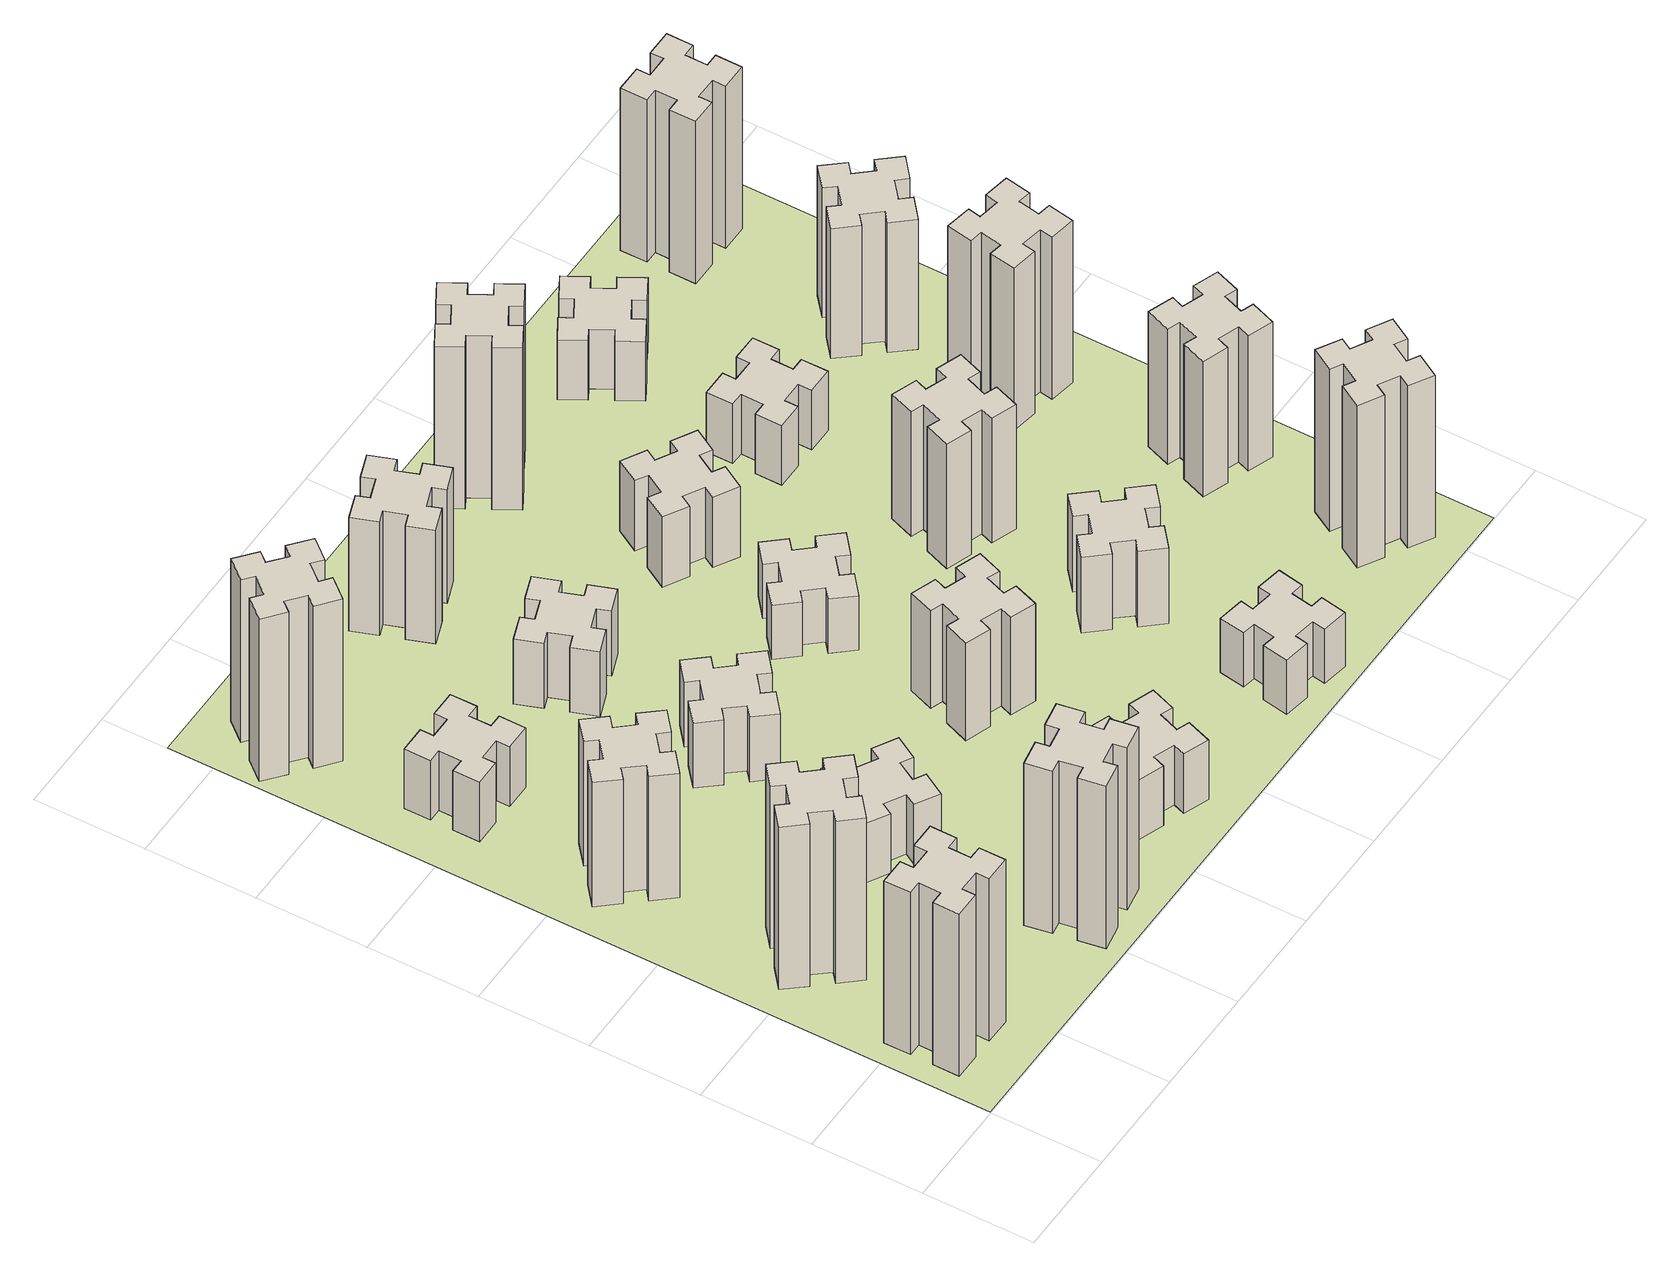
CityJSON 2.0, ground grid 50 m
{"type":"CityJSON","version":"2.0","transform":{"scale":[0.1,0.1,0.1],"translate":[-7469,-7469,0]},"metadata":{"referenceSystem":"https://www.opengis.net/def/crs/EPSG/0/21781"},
"CityObjects":{
"building1":{"type":"Building","attributes":{"class":"1000","function":"1000","usage":"1000","yearOfConstruction":2016,"roofType":"1000","measuredHeight":90,"storeysAboveGround":30,"storeysBelowGround":0},"geometry":[{"type":"Solid","lod":"1","boundaries":[[[[0,1,2,3,4,5,6,7,8,9,10,11,12,13,14,15,16,17,18,19]],[[17,16,20,21]],[[16,15,22,20]],[[15,14,23,22]],[[14,13,24,23]],[[13,12,25,24]],[[12,11,26,25]],[[11,10,27,26]],[[10,9,28,27]],[[9,8,29,28]],[[8,7,30,29]],[[7,6,31,30]],[[6,5,32,31]],[[5,4,33,32]],[[4,3,34,33]],[[3,2,35,34]],[[2,1,36,35]],[[1,0,37,36]],[[0,19,38,37]],[[19,18,39,38]],[[18,17,21,39]],[[24,25,26,27,28,29,30,31,32,33,34,35,36,37,38,39,21,20,22,23]]]]}]},
"building2":{"type":"Building","attributes":{"class":"1000","function":"1000","usage":"1000","yearOfConstruction":2016,"roofType":"1000","measuredHeight":90,"storeysAboveGround":30,"storeysBelowGround":0},"geometry":[{"type":"Solid","lod":"1","boundaries":[[[[40,41,42,43,44,45,46,47,48,49,50,51,52,53,54,55,56,57,58,59]],[[57,56,60,61]],[[56,55,62,60]],[[55,54,63,62]],[[54,53,64,63]],[[53,52,65,64]],[[52,51,66,65]],[[51,50,67,66]],[[50,49,68,67]],[[49,48,69,68]],[[48,47,70,69]],[[47,46,71,70]],[[46,45,72,71]],[[45,44,73,72]],[[44,43,74,73]],[[43,42,75,74]],[[42,41,76,75]],[[41,40,77,76]],[[40,59,78,77]],[[59,58,79,78]],[[58,57,61,79]],[[64,65,66,67,68,69,70,71,72,73,74,75,76,77,78,79,61,60,62,63]]]]}]},
"building3":{"type":"Building","attributes":{"class":"1000","function":"1000","usage":"1000","yearOfConstruction":2016,"roofType":"1000","measuredHeight":69,"storeysAboveGround":30,"storeysBelowGround":0},"geometry":[{"type":"Solid","lod":"1","boundaries":[[[[80,81,82,83,84,85,86,87,88,89,90,91,92,93,94,95,96,97,98,99]],[[97,96,100,101]],[[96,95,102,100]],[[95,94,103,102]],[[94,93,104,103]],[[93,92,105,104]],[[92,91,106,105]],[[91,90,107,106]],[[90,89,108,107]],[[89,88,109,108]],[[88,87,110,109]],[[87,86,111,110]],[[86,85,112,111]],[[85,84,113,112]],[[84,83,114,113]],[[83,82,115,114]],[[82,81,116,115]],[[81,80,117,116]],[[80,99,118,117]],[[99,98,119,118]],[[98,97,101,119]],[[104,105,106,107,108,109,110,111,112,113,114,115,116,117,118,119,101,100,102,103]]]]}]},
"building4":{"type":"Building","attributes":{"class":"1000","function":"1000","usage":"1000","yearOfConstruction":2016,"roofType":"1000","measuredHeight":33,"storeysAboveGround":30,"storeysBelowGround":0},"geometry":[{"type":"Solid","lod":"1","boundaries":[[[[120,121,122,123,124,125,126,127,128,129,130,131,132,133,134,135,136,137,138,139]],[[137,136,140,141]],[[136,135,142,140]],[[135,134,143,142]],[[134,133,144,143]],[[133,132,145,144]],[[132,131,146,145]],[[131,130,147,146]],[[130,129,148,147]],[[129,128,149,148]],[[128,127,150,149]],[[127,126,151,150]],[[126,125,152,151]],[[125,124,153,152]],[[124,123,154,153]],[[123,122,155,154]],[[122,121,156,155]],[[121,120,157,156]],[[120,139,158,157]],[[139,138,159,158]],[[138,137,141,159]],[[144,145,146,147,148,149,150,151,152,153,154,155,156,157,158,159,141,140,142,143]]]]}]},
"building5":{"type":"Building","attributes":{"class":"1000","function":"1000","usage":"1000","yearOfConstruction":2016,"roofType":"1000","measuredHeight":90,"storeysAboveGround":30,"storeysBelowGround":0},"geometry":[{"type":"Solid","lod":"1","boundaries":[[[[160,161,162,163,164,165,166,167,168,169,170,171,172,173,174,175,176,177,178,179]],[[177,176,180,181]],[[176,175,182,180]],[[175,174,183,182]],[[174,173,184,183]],[[173,172,185,184]],[[172,171,186,185]],[[171,170,187,186]],[[170,169,188,187]],[[169,168,189,188]],[[168,167,190,189]],[[167,166,191,190]],[[166,165,192,191]],[[165,164,193,192]],[[164,163,194,193]],[[163,162,195,194]],[[162,161,196,195]],[[161,160,197,196]],[[160,179,198,197]],[[179,178,199,198]],[[178,177,181,199]],[[184,185,186,187,188,189,190,191,192,193,194,195,196,197,198,199,181,180,182,183]]]]}]},
"building6":{"type":"Building","attributes":{"class":"1000","function":"1000","usage":"1000","yearOfConstruction":2016,"roofType":"1000","measuredHeight":90,"storeysAboveGround":30,"storeysBelowGround":0},"geometry":[{"type":"Solid","lod":"1","boundaries":[[[[200,201,202,203,204,205,206,207,208,209,210,211,212,213,214,215,216,217,218,219]],[[217,216,220,221]],[[216,215,222,220]],[[215,214,223,222]],[[214,213,224,223]],[[213,212,225,224]],[[212,211,226,225]],[[211,210,227,226]],[[210,209,228,227]],[[209,208,229,228]],[[208,207,230,229]],[[207,206,231,230]],[[206,205,232,231]],[[205,204,233,232]],[[204,203,234,233]],[[203,202,235,234]],[[202,201,236,235]],[[201,200,237,236]],[[200,219,238,237]],[[219,218,239,238]],[[218,217,221,239]],[[224,225,226,227,228,229,230,231,232,233,234,235,236,237,238,239,221,220,222,223]]]]}]},
"building7":{"type":"Building","attributes":{"class":"1000","function":"1000","usage":"1000","yearOfConstruction":2016,"roofType":"1000","measuredHeight":33,"storeysAboveGround":30,"storeysBelowGround":0},"geometry":[{"type":"Solid","lod":"1","boundaries":[[[[240,241,242,243,244,245,246,247,248,249,250,251,252,253,254,255,256,257,258,259]],[[257,256,260,261]],[[256,255,262,260]],[[255,254,263,262]],[[254,253,264,263]],[[253,252,265,264]],[[252,251,266,265]],[[251,250,267,266]],[[250,249,268,267]],[[249,248,269,268]],[[248,247,270,269]],[[247,246,271,270]],[[246,245,272,271]],[[245,244,273,272]],[[244,243,274,273]],[[243,242,275,274]],[[242,241,276,275]],[[241,240,277,276]],[[240,259,278,277]],[[259,258,279,278]],[[258,257,261,279]],[[264,265,266,267,268,269,270,271,272,273,274,275,276,277,278,279,261,260,262,263]]]]}]},
"building8":{"type":"Building","attributes":{"class":"1000","function":"1000","usage":"1000","yearOfConstruction":2016,"roofType":"1000","measuredHeight":36,"storeysAboveGround":30,"storeysBelowGround":0},"geometry":[{"type":"Solid","lod":"1","boundaries":[[[[280,281,282,283,284,285,286,287,288,289,290,291,292,293,294,295,296,297,298,299]],[[297,296,300,301]],[[296,295,302,300]],[[295,294,303,302]],[[294,293,304,303]],[[293,292,305,304]],[[292,291,306,305]],[[291,290,307,306]],[[290,289,308,307]],[[289,288,309,308]],[[288,287,310,309]],[[287,286,311,310]],[[286,285,312,311]],[[285,284,313,312]],[[284,283,314,313]],[[283,282,315,314]],[[282,281,316,315]],[[281,280,317,316]],[[280,299,318,317]],[[299,298,319,318]],[[298,297,301,319]],[[304,305,306,307,308,309,310,311,312,313,314,315,316,317,318,319,301,300,302,303]]]]}]},
"building9":{"type":"Building","attributes":{"class":"1000","function":"1000","usage":"1000","yearOfConstruction":2016,"roofType":"1000","measuredHeight":33,"storeysAboveGround":30,"storeysBelowGround":0},"geometry":[{"type":"Solid","lod":"1","boundaries":[[[[320,321,322,323,324,325,326,327,328,329,330,331,332,333,334,335,336,337,338,339]],[[337,336,340,341]],[[336,335,342,340]],[[335,334,343,342]],[[334,333,344,343]],[[333,332,345,344]],[[332,331,346,345]],[[331,330,347,346]],[[330,329,348,347]],[[329,328,349,348]],[[328,327,350,349]],[[327,326,351,350]],[[326,325,352,351]],[[325,324,353,352]],[[324,323,354,353]],[[323,322,355,354]],[[322,321,356,355]],[[321,320,357,356]],[[320,339,358,357]],[[339,338,359,358]],[[338,337,341,359]],[[344,345,346,347,348,349,350,351,352,353,354,355,356,357,358,359,341,340,342,343]]]]}]},
"building10":{"type":"Building","attributes":{"class":"1000","function":"1000","usage":"1000","yearOfConstruction":2016,"roofType":"1000","measuredHeight":36,"storeysAboveGround":30,"storeysBelowGround":0},"geometry":[{"type":"Solid","lod":"1","boundaries":[[[[360,361,362,363,364,365,366,367,368,369,370,371,372,373,374,375,376,377,378,379]],[[377,376,380,381]],[[376,375,382,380]],[[375,374,383,382]],[[374,373,384,383]],[[373,372,385,384]],[[372,371,386,385]],[[371,370,387,386]],[[370,369,388,387]],[[369,368,389,388]],[[368,367,390,389]],[[367,366,391,390]],[[366,365,392,391]],[[365,364,393,392]],[[364,363,394,393]],[[363,362,395,394]],[[362,361,396,395]],[[361,360,397,396]],[[360,379,398,397]],[[379,378,399,398]],[[378,377,381,399]],[[384,385,386,387,388,389,390,391,392,393,394,395,396,397,398,399,381,380,382,383]]]]}]},
"building11":{"type":"Building","attributes":{"class":"1000","function":"1000","usage":"1000","yearOfConstruction":2016,"roofType":"1000","measuredHeight":63,"storeysAboveGround":30,"storeysBelowGround":0},"geometry":[{"type":"Solid","lod":"1","boundaries":[[[[400,401,402,403,404,405,406,407,408,409,410,411,412,413,414,415,416,417,418,419]],[[417,416,420,421]],[[416,415,422,420]],[[415,414,423,422]],[[414,413,424,423]],[[413,412,425,424]],[[412,411,426,425]],[[411,410,427,426]],[[410,409,428,427]],[[409,408,429,428]],[[408,407,430,429]],[[407,406,431,430]],[[406,405,432,431]],[[405,404,433,432]],[[404,403,434,433]],[[403,402,435,434]],[[402,401,436,435]],[[401,400,437,436]],[[400,419,438,437]],[[419,418,439,438]],[[418,417,421,439]],[[424,425,426,427,428,429,430,431,432,433,434,435,436,437,438,439,421,420,422,423]]]]}]},
"building12":{"type":"Building","attributes":{"class":"1000","function":"1000","usage":"1000","yearOfConstruction":2016,"roofType":"1000","measuredHeight":54,"storeysAboveGround":30,"storeysBelowGround":0},"geometry":[{"type":"Solid","lod":"1","boundaries":[[[[440,441,442,443,444,445,446,447,448,449,450,451,452,453,454,455,456,457,458,459]],[[457,456,460,461]],[[456,455,462,460]],[[455,454,463,462]],[[454,453,464,463]],[[453,452,465,464]],[[452,451,466,465]],[[451,450,467,466]],[[450,449,468,467]],[[449,448,469,468]],[[448,447,470,469]],[[447,446,471,470]],[[446,445,472,471]],[[445,444,473,472]],[[444,443,474,473]],[[443,442,475,474]],[[442,441,476,475]],[[441,440,477,476]],[[440,459,478,477]],[[459,458,479,478]],[[458,457,461,479]],[[464,465,466,467,468,469,470,471,472,473,474,475,476,477,478,479,461,460,462,463]]]]}]},
"building13":{"type":"Building","attributes":{"class":"1000","function":"1000","usage":"1000","yearOfConstruction":2016,"roofType":"1000","measuredHeight":30,"storeysAboveGround":30,"storeysBelowGround":0},"geometry":[{"type":"Solid","lod":"1","boundaries":[[[[480,481,482,483,484,485,486,487,488,489,490,491,492,493,494,495,496,497,498,499]],[[497,496,500,501]],[[496,495,502,500]],[[495,494,503,502]],[[494,493,504,503]],[[493,492,505,504]],[[492,491,506,505]],[[491,490,507,506]],[[490,489,508,507]],[[489,488,509,508]],[[488,487,510,509]],[[487,486,511,510]],[[486,485,512,511]],[[485,484,513,512]],[[484,483,514,513]],[[483,482,515,514]],[[482,481,516,515]],[[481,480,517,516]],[[480,499,518,517]],[[499,498,519,518]],[[498,497,501,519]],[[504,505,506,507,508,509,510,511,512,513,514,515,516,517,518,519,501,500,502,503]]]]}]},
"building14":{"type":"Building","attributes":{"class":"1000","function":"1000","usage":"1000","yearOfConstruction":2016,"roofType":"1000","measuredHeight":30,"storeysAboveGround":30,"storeysBelowGround":0},"geometry":[{"type":"Solid","lod":"1","boundaries":[[[[520,521,522,523,524,525,526,527,528,529,530,531,532,533,534,535,536,537,538,539]],[[537,536,540,541]],[[536,535,542,540]],[[535,534,543,542]],[[534,533,544,543]],[[533,532,545,544]],[[532,531,546,545]],[[531,530,547,546]],[[530,529,548,547]],[[529,528,549,548]],[[528,527,550,549]],[[527,526,551,550]],[[526,525,552,551]],[[525,524,553,552]],[[524,523,554,553]],[[523,522,555,554]],[[522,521,556,555]],[[521,520,557,556]],[[520,539,558,557]],[[539,538,559,558]],[[538,537,541,559]],[[544,545,546,547,548,549,550,551,552,553,554,555,556,557,558,559,541,540,542,543]]]]}]},
"building15":{"type":"Building","attributes":{"class":"1000","function":"1000","usage":"1000","yearOfConstruction":2016,"roofType":"1000","measuredHeight":39,"storeysAboveGround":30,"storeysBelowGround":0},"geometry":[{"type":"Solid","lod":"1","boundaries":[[[[560,561,562,563,564,565,566,567,568,569,570,571,572,573,574,575,576,577,578,579]],[[577,576,580,581]],[[576,575,582,580]],[[575,574,583,582]],[[574,573,584,583]],[[573,572,585,584]],[[572,571,586,585]],[[571,570,587,586]],[[570,569,588,587]],[[569,568,589,588]],[[568,567,590,589]],[[567,566,591,590]],[[566,565,592,591]],[[565,564,593,592]],[[564,563,594,593]],[[563,562,595,594]],[[562,561,596,595]],[[561,560,597,596]],[[560,579,598,597]],[[579,578,599,598]],[[578,577,581,599]],[[584,585,586,587,588,589,590,591,592,593,594,595,596,597,598,599,581,580,582,583]]]]}]},
"building16":{"type":"Building","attributes":{"class":"1000","function":"1000","usage":"1000","yearOfConstruction":2016,"roofType":"1000","measuredHeight":90,"storeysAboveGround":30,"storeysBelowGround":0},"geometry":[{"type":"Solid","lod":"1","boundaries":[[[[600,601,602,603,604,605,606,607,608,609,610,611,612,613,614,615,616,617,618,619]],[[617,616,620,621]],[[616,615,622,620]],[[615,614,623,622]],[[614,613,624,623]],[[613,612,625,624]],[[612,611,626,625]],[[611,610,627,626]],[[610,609,628,627]],[[609,608,629,628]],[[608,607,630,629]],[[607,606,631,630]],[[606,605,632,631]],[[605,604,633,632]],[[604,603,634,633]],[[603,602,635,634]],[[602,601,636,635]],[[601,600,637,636]],[[600,619,638,637]],[[619,618,639,638]],[[618,617,621,639]],[[624,625,626,627,628,629,630,631,632,633,634,635,636,637,638,639,621,620,622,623]]]]}]},
"building17":{"type":"Building","attributes":{"class":"1000","function":"1000","usage":"1000","yearOfConstruction":2016,"roofType":"1000","measuredHeight":42,"storeysAboveGround":30,"storeysBelowGround":0},"geometry":[{"type":"Solid","lod":"1","boundaries":[[[[640,641,642,643,644,645,646,647,648,649,650,651,652,653,654,655,656,657,658,659]],[[657,656,660,661]],[[656,655,662,660]],[[655,654,663,662]],[[654,653,664,663]],[[653,652,665,664]],[[652,651,666,665]],[[651,650,667,666]],[[650,649,668,667]],[[649,648,669,668]],[[648,647,670,669]],[[647,646,671,670]],[[646,645,672,671]],[[645,644,673,672]],[[644,643,674,673]],[[643,642,675,674]],[[642,641,676,675]],[[641,640,677,676]],[[640,659,678,677]],[[659,658,679,678]],[[658,657,661,679]],[[664,665,666,667,668,669,670,671,672,673,674,675,676,677,678,679,661,660,662,663]]]]}]},
"building18":{"type":"Building","attributes":{"class":"1000","function":"1000","usage":"1000","yearOfConstruction":2016,"roofType":"1000","measuredHeight":69,"storeysAboveGround":30,"storeysBelowGround":0},"geometry":[{"type":"Solid","lod":"1","boundaries":[[[[680,681,682,683,684,685,686,687,688,689,690,691,692,693,694,695,696,697,698,699]],[[697,696,700,701]],[[696,695,702,700]],[[695,694,703,702]],[[694,693,704,703]],[[693,692,705,704]],[[692,691,706,705]],[[691,690,707,706]],[[690,689,708,707]],[[689,688,709,708]],[[688,687,710,709]],[[687,686,711,710]],[[686,685,712,711]],[[685,684,713,712]],[[684,683,714,713]],[[683,682,715,714]],[[682,681,716,715]],[[681,680,717,716]],[[680,699,718,717]],[[699,698,719,718]],[[698,697,701,719]],[[704,705,706,707,708,709,710,711,712,713,714,715,716,717,718,719,701,700,702,703]]]]}]},
"building19":{"type":"Building","attributes":{"class":"1000","function":"1000","usage":"1000","yearOfConstruction":2016,"roofType":"1000","measuredHeight":33,"storeysAboveGround":30,"storeysBelowGround":0},"geometry":[{"type":"Solid","lod":"1","boundaries":[[[[720,721,722,723,724,725,726,727,728,729,730,731,732,733,734,735,736,737,738,739]],[[737,736,740,741]],[[736,735,742,740]],[[735,734,743,742]],[[734,733,744,743]],[[733,732,745,744]],[[732,731,746,745]],[[731,730,747,746]],[[730,729,748,747]],[[729,728,749,748]],[[728,727,750,749]],[[727,726,751,750]],[[726,725,752,751]],[[725,724,753,752]],[[724,723,754,753]],[[723,722,755,754]],[[722,721,756,755]],[[721,720,757,756]],[[720,739,758,757]],[[739,738,759,758]],[[738,737,741,759]],[[744,745,746,747,748,749,750,751,752,753,754,755,756,757,758,759,741,740,742,743]]]]}]},
"building20":{"type":"Building","attributes":{"class":"1000","function":"1000","usage":"1000","yearOfConstruction":2016,"roofType":"1000","measuredHeight":90,"storeysAboveGround":30,"storeysBelowGround":0},"geometry":[{"type":"Solid","lod":"1","boundaries":[[[[760,761,762,763,764,765,766,767,768,769,770,771,772,773,774,775,776,777,778,779]],[[777,776,780,781]],[[776,775,782,780]],[[775,774,783,782]],[[774,773,784,783]],[[773,772,785,784]],[[772,771,786,785]],[[771,770,787,786]],[[770,769,788,787]],[[769,768,789,788]],[[768,767,790,789]],[[767,766,791,790]],[[766,765,792,791]],[[765,764,793,792]],[[764,763,794,793]],[[763,762,795,794]],[[762,761,796,795]],[[761,760,797,796]],[[760,779,798,797]],[[779,778,799,798]],[[778,777,781,799]],[[784,785,786,787,788,789,790,791,792,793,794,795,796,797,798,799,781,780,782,783]]]]}]},
"building21":{"type":"Building","attributes":{"class":"1000","function":"1000","usage":"1000","yearOfConstruction":2016,"roofType":"1000","measuredHeight":33,"storeysAboveGround":30,"storeysBelowGround":0},"geometry":[{"type":"Solid","lod":"1","boundaries":[[[[800,801,802,803,804,805,806,807,808,809,810,811,812,813,814,815,816,817,818,819]],[[817,816,820,821]],[[816,815,822,820]],[[815,814,823,822]],[[814,813,824,823]],[[813,812,825,824]],[[812,811,826,825]],[[811,810,827,826]],[[810,809,828,827]],[[809,808,829,828]],[[808,807,830,829]],[[807,806,831,830]],[[806,805,832,831]],[[805,804,833,832]],[[804,803,834,833]],[[803,802,835,834]],[[802,801,836,835]],[[801,800,837,836]],[[800,819,838,837]],[[819,818,839,838]],[[818,817,821,839]],[[824,825,826,827,828,829,830,831,832,833,834,835,836,837,838,839,821,820,822,823]]]]}]},
"building22":{"type":"Building","attributes":{"class":"1000","function":"1000","usage":"1000","yearOfConstruction":2016,"roofType":"1000","measuredHeight":75,"storeysAboveGround":30,"storeysBelowGround":0},"geometry":[{"type":"Solid","lod":"1","boundaries":[[[[840,841,842,843,844,845,846,847,848,849,850,851,852,853,854,855,856,857,858,859]],[[857,856,860,861]],[[856,855,862,860]],[[855,854,863,862]],[[854,853,864,863]],[[853,852,865,864]],[[852,851,866,865]],[[851,850,867,866]],[[850,849,868,867]],[[849,848,869,868]],[[848,847,870,869]],[[847,846,871,870]],[[846,845,872,871]],[[845,844,873,872]],[[844,843,874,873]],[[843,842,875,874]],[[842,841,876,875]],[[841,840,877,876]],[[840,859,878,877]],[[859,858,879,878]],[[858,857,861,879]],[[864,865,866,867,868,869,870,871,872,873,874,875,876,877,878,879,861,860,862,863]]]]}]},
"building23":{"type":"Building","attributes":{"class":"1000","function":"1000","usage":"1000","yearOfConstruction":2016,"roofType":"1000","measuredHeight":90,"storeysAboveGround":30,"storeysBelowGround":0},"geometry":[{"type":"Solid","lod":"1","boundaries":[[[[880,881,882,883,884,885,886,887,888,889,890,891,892,893,894,895,896,897,898,899]],[[897,896,900,901]],[[896,895,902,900]],[[895,894,903,902]],[[894,893,904,903]],[[893,892,905,904]],[[892,891,906,905]],[[891,890,907,906]],[[890,889,908,907]],[[889,888,909,908]],[[888,887,910,909]],[[887,886,911,910]],[[886,885,912,911]],[[885,884,913,912]],[[884,883,914,913]],[[883,882,915,914]],[[882,881,916,915]],[[881,880,917,916]],[[880,899,918,917]],[[899,898,919,918]],[[898,897,901,919]],[[904,905,906,907,908,909,910,911,912,913,914,915,916,917,918,919,901,900,902,903]]]]}]},
"building24":{"type":"Building","attributes":{"class":"1000","function":"1000","usage":"1000","yearOfConstruction":2016,"roofType":"1000","measuredHeight":72,"storeysAboveGround":30,"storeysBelowGround":0},"geometry":[{"type":"Solid","lod":"1","boundaries":[[[[920,921,922,923,924,925,926,927,928,929,930,931,932,933,934,935,936,937,938,939]],[[937,936,940,941]],[[936,935,942,940]],[[935,934,943,942]],[[934,933,944,943]],[[933,932,945,944]],[[932,931,946,945]],[[931,930,947,946]],[[930,929,948,947]],[[929,928,949,948]],[[928,927,950,949]],[[927,926,951,950]],[[926,925,952,951]],[[925,924,953,952]],[[924,923,954,953]],[[923,922,955,954]],[[922,921,956,955]],[[921,920,957,956]],[[920,939,958,957]],[[939,938,959,958]],[[938,937,941,959]],[[944,945,946,947,948,949,950,951,952,953,954,955,956,957,958,959,941,940,942,943]]]]}]},
"building25":{"type":"Building","attributes":{"class":"1000","function":"1000","usage":"1000","yearOfConstruction":2016,"roofType":"1000","measuredHeight":90,"storeysAboveGround":30,"storeysBelowGround":0},"geometry":[{"type":"Solid","lod":"1","boundaries":[[[[960,961,962,963,964,965,966,967,968,969,970,971,972,973,974,975,976,977,978,979]],[[977,976,980,981]],[[976,975,982,980]],[[975,974,983,982]],[[974,973,984,983]],[[973,972,985,984]],[[972,971,986,985]],[[971,970,987,986]],[[970,969,988,987]],[[969,968,989,988]],[[968,967,990,989]],[[967,966,991,990]],[[966,965,992,991]],[[965,964,993,992]],[[964,963,994,993]],[[963,962,995,994]],[[962,961,996,995]],[[961,960,997,996]],[[960,979,998,997]],[[979,978,999,998]],[[978,977,981,999]],[[984,985,986,987,988,989,990,991,992,993,994,995,996,997,998,999,981,980,982,983]]]]}]},
"landuse1":{"type":"LandUse","attributes":{"name":"plot1","function":"1010"},"geometry":[{"type":"MultiSurface","lod":"1","boundaries":[[[1000,1001,1002,1003]]]}]}
},
"vertices":[
[165,425,0],[165,325,0],[105,325,0],[105,205,0],[225,205,0],[225,265,0],[325,265,0],[325,205,0],[445,205,0],[445,325,0],[385,325,0],[385,425,0],[445,425,0],[445,545,0],[325,545,0],[325,485,0],[225,485,0],[225,545,0],[105,545,0],[105,425,0],[225,485,900],[225,545,900],[325,485,900],[325,545,900],[445,545,900],[445,425,900],[385,425,900],[385,325,900],[445,325,900],[445,205,900],[325,205,900],[325,265,900],[225,265,900],[225,205,900],[105,205,900],[105,325,900],[165,325,900],[165,425,900],[105,425,900],[105,545,900],
[492,1048,0],[427,1124,0],[473,1163,0],[396,1255,0],[304,1178,0],[343,1132,0],[266,1067,0],[228,1113,0],[136,1036,0],[213,944,0],[259,983,0],[323,906,0],[277,868,0],[354,776,0],[446,853,0],[408,899,0],[484,963,0],[523,917,0],[615,994,0],[538,1086,0],[484,963,900],[523,917,900],[408,899,900],[446,853,900],[354,776,900],[277,868,900],[323,906,900],[259,983,900],[213,944,900],[136,1036,900],[228,1113,900],[266,1067,900],[343,1132,900],[304,1178,900],[396,1255,900],[473,1163,900],[427,1124,900],[492,1048,900],[538,1086,900],[615,994,900],
[492,1888,0],[427,1964,0],[473,2003,0],[396,2095,0],[304,2018,0],[343,1972,0],[266,1907,0],[228,1953,0],[136,1876,0],[213,1784,0],[259,1823,0],[323,1746,0],[277,1708,0],[354,1616,0],[446,1693,0],[408,1739,0],[484,1803,0],[523,1757,0],[615,1834,0],[538,1926,0],[484,1803,690],[523,1757,690],[408,1739,690],[446,1693,690],[354,1616,690],[277,1708,690],[323,1746,690],[259,1823,690],[213,1784,690],[136,1876,690],[228,1953,690],[266,1907,690],[343,1972,690],[304,2018,690],[396,2095,690],[473,2003,690],[427,1964,690],[492,1888,690],[538,1926,690],[615,1834,690],
[485,2545,0],[485,2645,0],[545,2645,0],[545,2765,0],[425,2765,0],[425,2705,0],[325,2705,0],[325,2765,0],[205,2765,0],[205,2645,0],[265,2645,0],[265,2545,0],[205,2545,0],[205,2425,0],[325,2425,0],[325,2485,0],[425,2485,0],[425,2425,0],[545,2425,0],[545,2545,0],[425,2485,330],[425,2425,330],[325,2485,330],[325,2425,330],[205,2425,330],[205,2545,330],[265,2545,330],[265,2645,330],[205,2645,330],[205,2765,330],[325,2765,330],[325,2705,330],[425,2705,330],[425,2765,330],[545,2765,330],[545,2645,330],[485,2645,330],[485,2545,330],[545,2545,330],[545,2425,330],
[1085,158,0],[1184,176,0],[1194,117,0],[1312,137,0],[1291,256,0],[1232,245,0],[1215,344,0],[1274,354,0],[1253,472,0],[1135,451,0],[1145,392,0],[1047,375,0],[1037,434,0],[918,413,0],[939,295,0],[998,305,0],[1016,207,0],[957,197,0],[977,78,0],[1096,99,0],[1016,207,900],[957,197,900],[998,305,900],[939,295,900],[918,413,900],[1037,434,900],[1047,375,900],[1145,392,900],[1135,451,900],[1253,472,900],[1274,354,900],[1215,344,900],[1232,245,900],[1291,256,900],[1312,137,900],[1194,117,900],[1184,176,900],[1085,158,900],[1096,99,900],[977,78,900],
[384,3387,0],[308,3452,0],[346,3498,0],[254,3575,0],[177,3483,0],[223,3444,0],[159,3368,0],[113,3406,0],[36,3314,0],[128,3237,0],[166,3283,0],[243,3219,0],[204,3173,0],[296,3096,0],[373,3188,0],[327,3226,0],[392,3303,0],[438,3264,0],[515,3356,0],[423,3433,0],[392,3303,900],[438,3264,900],[327,3226,900],[373,3188,900],[296,3096,900],[204,3173,900],[243,3219,900],[166,3283,900],[128,3237,900],[36,3314,900],[113,3406,900],[159,3368,900],[223,3444,900],[177,3483,900],[254,3575,900],[346,3498,900],[308,3452,900],[384,3387,900],[423,3433,900],[515,3356,900],
[1086,1017,0],[1136,1104,0],[1188,1074,0],[1248,1178,0],[1144,1238,0],[1114,1186,0],[1027,1236,0],[1057,1288,0],[953,1348,0],[893,1244,0],[945,1214,0],[895,1127,0],[843,1157,0],[783,1053,0],[887,993,0],[917,1045,0],[1004,995,0],[974,943,0],[1078,883,0],[1138,987,0],[1004,995,330],[974,943,330],[917,1045,330],[887,993,330],[783,1053,330],[843,1157,330],[895,1127,330],[945,1214,330],[893,1244,330],[953,1348,330],[1057,1288,330],[1027,1236,330],[1114,1186,330],[1144,1238,330],[1248,1178,330],[1188,1074,330],[1136,1104,330],[1086,1017,330],[1138,987,330],[1078,883,330],
[1083,1972,0],[1006,1907,0],[968,1953,0],[876,1876,0],[953,1784,0],[999,1823,0],[1063,1746,0],[1017,1708,0],[1094,1616,0],[1186,1693,0],[1148,1739,0],[1224,1803,0],[1263,1757,0],[1355,1834,0],[1278,1926,0],[1232,1888,0],[1167,1964,0],[1213,2003,0],[1136,2095,0],[1044,2018,0],[1167,1964,360],[1213,2003,360],[1232,1888,360],[1278,1926,360],[1355,1834,360],[1263,1757,360],[1224,1803,360],[1148,1739,360],[1186,1693,360],[1094,1616,360],[1017,1708,360],[1063,1746,360],[999,1823,360],[953,1784,360],[876,1876,360],[968,1953,360],[1006,1907,360],[1083,1972,360],[1044,2018,360],[1136,2095,360],
[1669,460,0],[1635,366,0],[1579,387,0],[1537,274,0],[1650,233,0],[1671,289,0],[1765,255,0],[1744,199,0],[1857,157,0],[1898,270,0],[1842,291,0],[1876,385,0],[1932,364,0],[1973,477,0],[1860,518,0],[1840,462,0],[1746,496,0],[1767,552,0],[1654,593,0],[1613,480,0],[1746,496,330],[1767,552,330],[1840,462,330],[1860,518,330],[1973,477,330],[1932,364,330],[1876,385,330],[1842,291,330],[1898,270,330],[1857,157,330],[1744,199,330],[1765,255,330],[1671,289,330],[1650,233,330],[1537,274,330],[1579,387,330],[1635,366,330],[1669,460,330],[1613,480,330],[1654,593,330],
[1106,2475,0],[1200,2509,0],[1220,2453,0],[1333,2494,0],[1292,2607,0],[1236,2586,0],[1202,2680,0],[1258,2700,0],[1217,2813,0],[1104,2772,0],[1125,2716,0],[1031,2682,0],[1010,2738,0],[897,2697,0],[939,2584,0],[995,2605,0],[1029,2511,0],[973,2490,0],[1014,2377,0],[1127,2419,0],[1029,2511,360],[973,2490,360],[995,2605,360],[939,2584,360],[897,2697,360],[1010,2738,360],[1031,2682,360],[1125,2716,360],[1104,2772,360],[1217,2813,360],[1258,2700,360],[1202,2680,360],[1236,2586,360],[1292,2607,360],[1333,2494,360],[1220,2453,360],[1200,2509,360],[1106,2475,360],[1127,2419,360],[1014,2377,360],
[1125,3456,0],[1031,3422,0],[1010,3478,0],[897,3437,0],[939,3324,0],[995,3345,0],[1029,3251,0],[973,3230,0],[1014,3117,0],[1127,3159,0],[1106,3215,0],[1200,3249,0],[1220,3193,0],[1333,3234,0],[1292,3347,0],[1236,3326,0],[1202,3420,0],[1258,3440,0],[1217,3553,0],[1104,3512,0],[1202,3420,630],[1258,3440,630],[1236,3326,630],[1292,3347,630],[1333,3234,630],[1220,3193,630],[1200,3249,630],[1106,3215,630],[1127,3159,630],[1014,3117,630],[973,3230,630],[1029,3251,630],[995,3345,630],[939,3324,630],[897,3437,630],[1010,3478,630],[1031,3422,630],[1125,3456,630],[1104,3512,630],[1217,3553,630],
[1769,1300,0],[1735,1206,0],[1679,1227,0],[1637,1114,0],[1750,1073,0],[1771,1129,0],[1865,1095,0],[1844,1039,0],[1957,997,0],[1998,1110,0],[1942,1131,0],[1976,1225,0],[2032,1204,0],[2073,1317,0],[1960,1358,0],[1940,1302,0],[1846,1336,0],[1867,1392,0],[1754,1433,0],[1713,1320,0],[1846,1336,540],[1867,1392,540],[1940,1302,540],[1960,1358,540],[2073,1317,540],[2032,1204,540],[1976,1225,540],[1942,1131,540],[1998,1110,540],[1957,997,540],[1844,1039,540],[1865,1095,540],[1771,1129,540],[1750,1073,540],[1637,1114,540],[1679,1227,540],[1735,1206,540],[1769,1300,540],[1713,1320,540],[1754,1433,540],
[1972,1988,0],[1907,2064,0],[1953,2103,0],[1876,2195,0],[1784,2118,0],[1823,2072,0],[1746,2007,0],[1708,2053,0],[1616,1976,0],[1693,1884,0],[1739,1923,0],[1803,1846,0],[1757,1808,0],[1834,1716,0],[1926,1793,0],[1888,1839,0],[1964,1903,0],[2003,1857,0],[2095,1934,0],[2018,2026,0],[1964,1903,300],[2003,1857,300],[1888,1839,300],[1926,1793,300],[1834,1716,300],[1757,1808,300],[1803,1846,300],[1739,1923,300],[1693,1884,300],[1616,1976,300],[1708,2053,300],[1746,2007,300],[1823,2072,300],[1784,2118,300],[1876,2195,300],[1953,2103,300],[1907,2064,300],[1972,1988,300],[2018,2026,300],[2095,1934,300],
[2496,344,0],[2478,245,0],[2419,256,0],[2398,137,0],[2517,117,0],[2527,176,0],[2625,158,0],[2615,99,0],[2733,78,0],[2754,197,0],[2695,207,0],[2712,305,0],[2771,295,0],[2792,413,0],[2674,434,0],[2664,375,0],[2565,392,0],[2576,451,0],[2457,472,0],[2437,354,0],[2565,392,300],[2576,451,300],[2664,375,300],[2674,434,300],[2792,413,300],[2771,295,300],[2712,305,300],[2695,207,300],[2754,197,300],[2733,78,300],[2615,99,300],[2625,158,300],[2527,176,300],[2517,117,300],[2398,137,300],[2419,256,300],[2478,245,300],[2496,344,300],[2437,354,300],[2457,472,300],
[2026,2497,0],[2076,2584,0],[2128,2554,0],[2188,2658,0],[2084,2718,0],[2054,2666,0],[1967,2716,0],[1997,2768,0],[1893,2828,0],[1833,2724,0],[1885,2694,0],[1835,2607,0],[1783,2637,0],[1723,2533,0],[1827,2473,0],[1857,2525,0],[1944,2475,0],[1914,2423,0],[2018,2363,0],[2078,2467,0],[1944,2475,390],[1914,2423,390],[1857,2525,390],[1827,2473,390],[1723,2533,390],[1783,2637,390],[1835,2607,390],[1885,2694,390],[1833,2724,390],[1893,2828,390],[1997,2768,390],[1967,2716,390],[2054,2666,390],[2084,2718,390],[2188,2658,390],[2128,2554,390],[2076,2584,390],[2026,2497,390],[2078,2467,390],[2018,2363,390],
[1844,3556,0],[1757,3506,0],[1727,3558,0],[1623,3498,0],[1683,3394,0],[1735,3424,0],[1785,3337,0],[1733,3307,0],[1793,3203,0],[1897,3263,0],[1867,3315,0],[1954,3365,0],[1984,3313,0],[2088,3373,0],[2028,3477,0],[1976,3447,0],[1926,3534,0],[1978,3564,0],[1918,3668,0],[1814,3608,0],[1926,3534,900],[1978,3564,900],[1976,3447,900],[2028,3477,900],[2088,3373,900],[1984,3313,900],[1954,3365,900],[1867,3315,900],[1897,3263,900],[1793,3203,900],[1733,3307,900],[1785,3337,900],[1735,3424,900],[1683,3394,900],[1623,3498,900],[1727,3558,900],[1757,3506,900],[1844,3556,900],[1814,3608,900],[1918,3668,900],
[2563,1132,0],[2486,1067,0],[2448,1113,0],[2356,1036,0],[2433,944,0],[2479,983,0],[2543,906,0],[2497,868,0],[2574,776,0],[2666,853,0],[2628,899,0],[2704,963,0],[2743,917,0],[2835,994,0],[2758,1086,0],[2712,1048,0],[2647,1124,0],[2693,1163,0],[2616,1255,0],[2524,1178,0],[2647,1124,420],[2693,1163,420],[2712,1048,420],[2758,1086,420],[2835,994,420],[2743,917,420],[2704,963,420],[2628,899,420],[2666,853,420],[2574,776,420],[2497,868,420],[2543,906,420],[2479,983,420],[2433,944,420],[2356,1036,420],[2448,1113,420],[2486,1067,420],[2563,1132,420],[2524,1178,420],[2616,1255,420],
[2682,1671,0],[2716,1765,0],[2772,1744,0],[2813,1857,0],[2700,1898,0],[2680,1842,0],[2586,1876,0],[2607,1932,0],[2494,1973,0],[2453,1860,0],[2509,1840,0],[2475,1746,0],[2419,1767,0],[2377,1654,0],[2490,1613,0],[2511,1669,0],[2605,1635,0],[2584,1579,0],[2697,1537,0],[2738,1650,0],[2605,1635,690],[2584,1579,690],[2511,1669,690],[2490,1613,690],[2377,1654,690],[2419,1767,690],[2475,1746,690],[2509,1840,690],[2453,1860,690],[2494,1973,690],[2607,1932,690],[2586,1876,690],[2680,1842,690],[2700,1898,690],[2813,1857,690],[2772,1744,690],[2716,1765,690],[2682,1671,690],[2738,1650,690],[2697,1537,690],
[2705,2545,0],[2705,2645,0],[2765,2645,0],[2765,2765,0],[2645,2765,0],[2645,2705,0],[2545,2705,0],[2545,2765,0],[2425,2765,0],[2425,2645,0],[2485,2645,0],[2485,2545,0],[2425,2545,0],[2425,2425,0],[2545,2425,0],[2545,2485,0],[2645,2485,0],[2645,2425,0],[2765,2425,0],[2765,2545,0],[2645,2485,330],[2645,2425,330],[2545,2485,330],[2545,2425,330],[2425,2425,330],[2425,2545,330],[2485,2545,330],[2485,2645,330],[2425,2645,330],[2425,2765,330],[2545,2765,330],[2545,2705,330],[2645,2705,330],[2645,2765,330],[2765,2765,330],[2765,2645,330],[2705,2645,330],[2705,2545,330],[2765,2545,330],[2765,2425,330],
[3534,446,0],[3447,496,0],[3477,548,0],[3373,608,0],[3313,504,0],[3365,474,0],[3315,387,0],[3263,417,0],[3203,313,0],[3307,253,0],[3337,305,0],[3424,255,0],[3394,203,0],[3498,143,0],[3558,247,0],[3506,277,0],[3556,364,0],[3608,334,0],[3668,438,0],[3564,498,0],[3556,364,900],[3608,334,900],[3506,277,900],[3558,247,900],[3498,143,900],[3394,203,900],[3424,255,900],[3337,305,900],[3307,253,900],[3203,313,900],[3263,417,900],[3315,387,900],[3365,474,900],[3313,504,900],[3373,608,900],[3477,548,900],[3447,496,900],[3534,446,900],[3564,498,900],[3668,438,900],
[2716,3347,0],[2666,3434,0],[2718,3464,0],[2658,3568,0],[2554,3508,0],[2584,3456,0],[2497,3406,0],[2467,3458,0],[2363,3398,0],[2423,3294,0],[2475,3324,0],[2525,3237,0],[2473,3207,0],[2533,3103,0],[2637,3163,0],[2607,3215,0],[2694,3265,0],[2724,3213,0],[2828,3273,0],[2768,3377,0],[2694,3265,330],[2724,3213,330],[2607,3215,330],[2637,3163,330],[2533,3103,330],[2473,3207,330],[2525,3237,330],[2475,3324,330],[2423,3294,330],[2363,3398,330],[2467,3458,330],[2497,3406,330],[2584,3456,330],[2554,3508,330],[2658,3568,330],[2718,3464,330],[2666,3434,330],[2716,3347,330],[2768,3377,330],[2828,3273,330],
[3351,1029,0],[3445,995,0],[3424,939,0],[3537,897,0],[3578,1010,0],[3522,1031,0],[3556,1125,0],[3612,1104,0],[3653,1217,0],[3540,1258,0],[3520,1202,0],[3426,1236,0],[3447,1292,0],[3334,1333,0],[3293,1220,0],[3349,1200,0],[3315,1106,0],[3259,1127,0],[3217,1014,0],[3330,973,0],[3315,1106,750],[3259,1127,750],[3349,1200,750],[3293,1220,750],[3334,1333,750],[3447,1292,750],[3426,1236,750],[3520,1202,750],[3540,1258,750],[3653,1217,750],[3612,1104,750],[3556,1125,750],[3522,1031,750],[3578,1010,750],[3537,897,750],[3424,939,750],[3445,995,750],[3351,1029,750],[3330,973,750],[3217,1014,750],
[3267,1856,0],[3365,1838,0],[3355,1779,0],[3473,1758,0],[3494,1877,0],[3435,1887,0],[3452,1985,0],[3511,1975,0],[3532,2093,0],[3414,2114,0],[3404,2055,0],[3305,2072,0],[3316,2131,0],[3197,2152,0],[3177,2034,0],[3236,2024,0],[3218,1925,0],[3159,1936,0],[3138,1817,0],[3257,1797,0],[3218,1925,900],[3159,1936,900],[3236,2024,900],[3177,2034,900],[3197,2152,900],[3316,2131,900],[3305,2072,900],[3404,2055,900],[3414,2114,900],[3532,2093,900],[3511,1975,900],[3452,1985,900],[3435,1887,900],[3494,1877,900],[3473,1758,900],[3355,1779,900],[3365,1838,900],[3267,1856,900],[3257,1797,900],[3138,1817,900],
[3219,2563,0],[3283,2486,0],[3237,2448,0],[3314,2356,0],[3406,2433,0],[3368,2479,0],[3444,2543,0],[3483,2497,0],[3575,2574,0],[3498,2666,0],[3452,2628,0],[3387,2704,0],[3433,2743,0],[3356,2835,0],[3264,2758,0],[3303,2712,0],[3226,2647,0],[3188,2693,0],[3096,2616,0],[3173,2524,0],[3226,2647,720],[3188,2693,720],[3303,2712,720],[3264,2758,720],[3356,2835,720],[3433,2743,720],[3387,2704,720],[3452,2628,720],[3498,2666,720],[3575,2574,720],[3483,2497,720],[3444,2543,720],[3368,2479,720],[3406,2433,720],[3314,2356,720],[3237,2448,720],[3283,2486,720],[3219,2563,720],[3173,2524,720],[3096,2616,720],
[3285,3325,0],[3385,3325,0],[3385,3265,0],[3505,3265,0],[3505,3385,0],[3445,3385,0],[3445,3485,0],[3505,3485,0],[3505,3605,0],[3385,3605,0],[3385,3545,0],[3285,3545,0],[3285,3605,0],[3165,3605,0],[3165,3485,0],[3225,3485,0],[3225,3385,0],[3165,3385,0],[3165,3265,0],[3285,3265,0],[3225,3385,900],[3165,3385,900],[3225,3485,900],[3165,3485,900],[3165,3605,900],[3285,3605,900],[3285,3545,900],[3385,3545,900],[3385,3605,900],[3505,3605,900],[3505,3485,900],[3445,3485,900],[3445,3385,900],[3505,3385,900],[3505,3265,900],[3385,3265,900],[3385,3325,900],[3285,3325,900],[3285,3265,900],[3165,3265,900],
[5,3705,0],[3705,3705,0],[3705,5,0],[5,5,0]
]}
